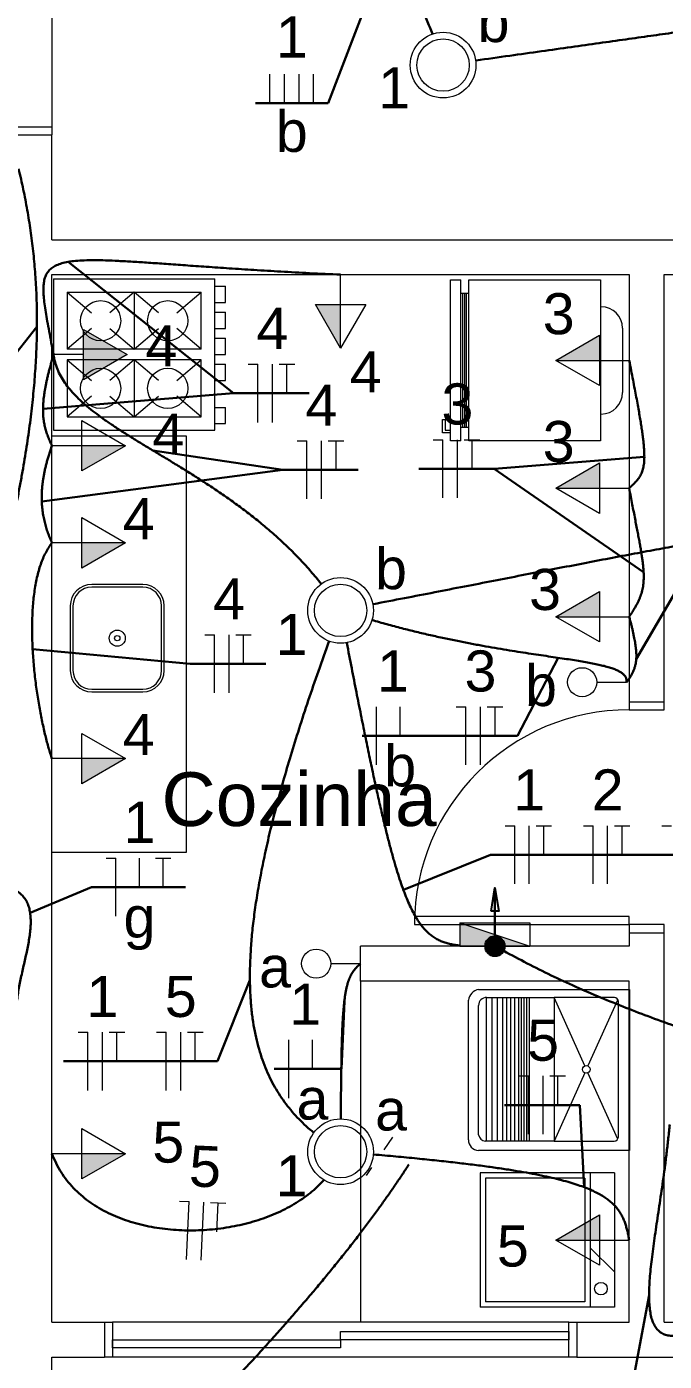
# Model space of a CAD drawing. Header units: inches. Extents: x 82 to 150, y -19 to 82.
# Drawn here: x 97.41 to 100.15, y 4.13 to 9.87 of the extents above; entities that cross this region are included whole.
import ezdxf
from ezdxf.enums import TextEntityAlignment as Align

# ---------------------------------------------------------------- set-up
doc = ezdxf.new("R2010")
doc.units = ezdxf.units.IN
doc.header["$MEASUREMENT"] = 0
doc.linetypes.add('HIDDEN', pattern=[0.375, 0.25, -0.125])
for name, color, linetype, lineweight in [('BASE', 7, 'Continuous', 5), ('EL-Condutos', 8, 'Continuous', 30), ('EL-Fios', 1, 'Continuous', 20), ('EL-Pontos', 5, 'Continuous', 20), ('EL-Textos fios', 7, 'Continuous', 30), ('EL-Textos pontos', 5, 'Continuous', 30), ('MOVEIS', 253, 'Continuous', 20), ('P-SIMBOL', 5, 'Continuous', 20), ('TEXTO', 7, 'Continuous', 20)]:
    doc.layers.add(name, color=color, linetype=linetype, lineweight=lineweight)
doc.styles.add('Arial', font='arial.ttf')
doc.dimstyles.get("Standard").update_dxf_attribs({"dimtxt": 0.18, "dimasz": 0.18, "dimexe": 0.18, "dimexo": 0.0625, "dimgap": 0.09, "dimtad": 0, "dimtih": 1, "dimtoh": 1, "dimdec": 4, "dimzin": 0, "dimdsep": 46, "dimtxsty": 'Standard', "dimcen": 0.09, "dimadec": 0, "dimazin": 0, "dimtfac": 1, "dimtdec": 4, "dimtofl": 0, "dimtmove": 0, "dimatfit": 3, "dimfxl": 0, "dimtolj": 1, "dimtzin": 0, "dimarcsym": 0})

msp = doc.modelspace()

# ---------------------------------------------------------------- hatches: boundary and pattern name
at = {"layer": 'P-SIMBOL', "linetype": 'Continuous'}
for points in [[(98.7625, 8.6742), (98.7625, 8.4867), (98.6542, 8.6742)], [(97.6572, 8.3507), (97.8447, 8.459), (97.6572, 8.5672)], [(99.8747, 8.434), (99.6872, 8.434), (99.8747, 8.5422)], [(97.6502, 8.0671), (97.8377, 8.0671), (97.6502, 7.9588)], [(99.8747, 7.885), (99.6872, 7.885), (99.8747, 7.9932)], [(97.6502, 7.6503), (97.8377, 7.6503), (97.6502, 7.5421)], [(99.8747, 7.3328), (99.6872, 7.3328), (99.8747, 7.441)], [(97.6502, 6.7235), (97.8377, 6.7235), (97.6502, 6.6153)], [(99.2752, 6.0176), (99.2752, 5.9177), (99.5762, 5.9177)], [(97.6502, 5.0264), (97.8377, 5.0264), (97.6502, 4.9182)], [(99.8747, 4.6552), (99.6872, 4.6552), (99.8747, 4.7635)]]:
    msp.add_hatch(color=256, dxfattribs=at).paths.add_polyline_path(points)

# ---------------------------------------------------------------- linework, layer by layer
at = {"layer": 'BASE'}
for p, q in [((97.5222, 10.3947), (97.5222, 9.4022)), ((97.3722, 9.4022), (97.5222, 9.4022)), ((97.5222, 8.9522), (97.5222, 9.4022)), ((97.5222, 8.9522), (100.2102, 8.9522)), ((97.5222, 8.8022), (100.0027, 8.8022)), ((97.5222, 4.3022), (97.5222, 8.8022)), ((100.0027, 8.8022), (100.0027, 6.9677)), ((100.1527, 8.8022), (100.2102, 8.8022)), ((100.1527, 6.9677), (100.1527, 8.8022)), ((100.0027, 6.9677), (100.1527, 6.9677)), ((100.0027, 5.9752), (100.0027, 5.9177)), ((100.0027, 5.9752), (100.1527, 5.9752)), ((100.1527, 4.3022), (100.1527, 5.9752)), ((100.0027, 5.9177), (98.8487, 5.9177)), ((98.8487, 5.7677), (98.8487, 5.9177)), ((100.0027, 5.7677), (98.8487, 5.7677)), ((98.8487, 5.7677), (98.8487, 4.3022)), ((100.0027, 4.3022), (100.0027, 5.7677)), ((97.5222, 4.3022), (97.7472, 4.3022)), ((97.7472, 4.3022), (97.7472, 4.1522)), ((99.7777, 4.3022), (100.0027, 4.3022)), ((99.7777, 4.3022), (99.7777, 4.1522)), ((100.1527, 4.3022), (100.5797, 4.3022)), ((97.5222, 3.4602), (97.5222, 4.1522)), ((97.5222, 4.1522), (97.7472, 4.1522)), ((99.7777, 4.1522), (100.5797, 4.1522))]:
    msp.add_line(p, q, dxfattribs=at)
at = {"layer": 'BASE', "linetype": 'Continuous'}
for p, q in [((99.7432, 4.3022), (97.7817, 4.3022)), ((99.7432, 4.1522), (97.7817, 4.1522))]:
    msp.add_line(p, q, dxfattribs=at)
for points in [[(97.3722, 9.4022), (97.3722, 9.4367), (97.5222, 9.4367), (97.5222, 9.4022)], [(100.0027, 6.9677), (100.0027, 6.9332), (100.1527, 6.9332), (100.1527, 6.9677)], [(100.1527, 5.9752), (100.1527, 6.0102), (100.0027, 6.0102), (100.0027, 5.9752)], [(97.7472, 4.3022), (97.7817, 4.3022), (97.7817, 4.1522), (97.7472, 4.1522)], [(99.7777, 4.1522), (99.7432, 4.1522), (99.7432, 4.3022), (99.7777, 4.3022)]]:
    msp.add_lwpolyline(points, dxfattribs=at)
for points in [[(100.0027, 6.0102), (100.0027, 6.0447), (99.0797, 6.0447), (99.0797, 6.0102), (100.0027, 6.0102), (100.0027, 6.0102)], [(99.7432, 4.2272), (98.7622, 4.2272), (98.7622, 4.2622), (99.7432, 4.2622), (99.7432, 4.2272), (99.7432, 4.2272)], [(98.7622, 4.1927), (97.7817, 4.1927), (97.7817, 4.2272), (98.7622, 4.2272), (98.7622, 4.1927), (98.7622, 4.1927)]]:
    msp.add_lwpolyline(points, close=True, dxfattribs=at)
msp.add_arc((100.0027, 6.0102), 0.923, 90, 180, dxfattribs=at)
at = {"layer": 'EL-Condutos'}
msp.add_line((99.4257, 5.9177), (99.4257, 6.1677), dxfattribs=at)
at = {"layer": 'EL-Condutos', "const_width": 0.0417}
msp.add_lwpolyline([(99.4465, 5.9177, 1), (99.4049, 5.9177, 1)], format="xyb", close=True, dxfattribs=at)
at = {"layer": 'EL-Condutos'}
msp.add_circle((99.4257, 5.9177), 0.0417, dxfattribs=at)
at = {"layer": 'EL-Condutos', "linetype": 'Continuous'}
for points in [[(99.157, 9.8359), (99.1453, 9.8658), (99.1335, 9.8947), (99.1214, 9.9228), (99.1091, 9.9499), (99.0966, 9.9762), (99.084, 10.0017), (99.0711, 10.0264), (99.058, 10.0505), (99.0446, 10.0738), (99.0311, 10.0965), (99.0173, 10.1186), (99.0034, 10.1401), (98.9892, 10.1612), (98.9748, 10.1817), (98.9601, 10.2018), (98.9452, 10.2215), (98.9301, 10.2409), (98.9148, 10.2599), (98.8992, 10.2787), (98.8834, 10.2972), (98.8673, 10.3155), (98.8511, 10.3337), (98.8345, 10.3518), (98.8177, 10.3697), (98.8007, 10.3877), (98.7834, 10.4056), (98.7659, 10.4236), (98.7481, 10.4417), (98.73, 10.4599), (98.7117, 10.4783)], [(99.3444, 9.7221), (99.4893, 9.7425), (99.6254, 9.7617), (99.7534, 9.7797), (99.874, 9.7966), (99.9876, 9.8126), (100.095, 9.8278), (100.1968, 9.8421), (100.2936, 9.8557), (100.386, 9.8687), (100.4746, 9.8812), (100.5602, 9.8932), (100.6432, 9.9049), (100.7243, 9.9163), (100.8043, 9.9276), (100.8835, 9.9387), (100.9628, 9.9499), (101.0427, 9.9611), (101.1239, 9.9725), (101.2069, 9.9842), (101.2924, 9.9963), (101.3811, 10.0087), (101.4735, 10.0217), (101.5703, 10.0354), (101.6721, 10.0497), (101.7795, 10.0648), (101.8931, 10.0808), (102.0136, 10.0977), (102.1416, 10.1158), (102.2778, 10.1349), (102.4227, 10.1553)], [(97.3789, 9.2565), (97.3893, 9.2122), (97.3989, 9.168), (97.4078, 9.1239), (97.4159, 9.0798), (97.4234, 9.0357), (97.4301, 8.9917), (97.4361, 8.9475), (97.4413, 8.9033), (97.4458, 8.8589), (97.4496, 8.8143), (97.4527, 8.7696), (97.455, 8.7246), (97.4566, 8.6793), (97.4575, 8.6338), (97.4576, 8.5878), (97.457, 8.5415), (97.4557, 8.4948), (97.4537, 8.4476), (97.4509, 8.3999), (97.4474, 8.3517), (97.4432, 8.303), (97.4382, 8.2536), (97.4325, 8.2036), (97.4261, 8.153), (97.4189, 8.1016), (97.411, 8.0495), (97.4024, 7.9966), (97.3931, 7.9429), (97.383, 7.8884), (97.3722, 7.833)], [(97.5292, 8.459), (97.5194, 8.511), (97.5102, 8.5586), (97.5021, 8.602), (97.4952, 8.6414), (97.4899, 8.677), (97.4865, 8.7088), (97.4853, 8.7371), (97.4866, 8.7621), (97.4907, 8.7839), (97.4979, 8.8027), (97.5086, 8.8186), (97.5229, 8.8318), (97.5413, 8.8425), (97.5639, 8.8509), (97.5912, 8.8571), (97.6235, 8.8612), (97.6609, 8.8636), (97.7039, 8.8642), (97.7528, 8.8633), (97.8078, 8.8611), (97.8692, 8.8578), (97.9374, 8.8534), (98.0127, 8.8482), (98.0953, 8.8423), (98.1855, 8.8359), (98.2838, 8.8291), (98.3903, 8.8222), (98.5054, 8.8153), (98.6293, 8.8086), (98.7625, 8.8022)], [(97.5222, 8.0671), (97.5173, 8.0776), (97.5126, 8.0881), (97.5083, 8.0984), (97.5044, 8.1086), (97.5008, 8.1187), (97.4975, 8.1289), (97.4945, 8.1391), (97.4919, 8.1493), (97.4897, 8.1596), (97.4878, 8.1701), (97.4862, 8.1807), (97.485, 8.1915), (97.4842, 8.2025), (97.4838, 8.2138), (97.4837, 8.2254), (97.484, 8.2373), (97.4846, 8.2496), (97.4857, 8.2623), (97.4871, 8.2754), (97.4889, 8.2891), (97.4912, 8.3032), (97.4938, 8.3179), (97.4968, 8.3331), (97.5002, 8.349), (97.504, 8.3655), (97.5082, 8.3827), (97.5128, 8.4006), (97.5179, 8.4192), (97.5233, 8.4387), (97.5292, 8.459)], [(98.6791, 7.4748), (98.6353, 7.5271), (98.5901, 7.5768), (98.5436, 7.624), (98.4961, 7.6688), (98.4476, 7.7114), (98.3985, 7.7519), (98.3489, 7.7905), (98.299, 7.8272), (98.249, 7.8623), (98.1992, 7.8959), (98.1496, 7.928), (98.1005, 7.9589), (98.0522, 7.9887), (98.0047, 8.0176), (97.9584, 8.0455), (97.9133, 8.0728), (97.8697, 8.0995), (97.8279, 8.1258), (97.7879, 8.1519), (97.75, 8.1777), (97.7144, 8.2036), (97.6812, 8.2296), (97.6508, 8.2559), (97.6232, 8.2825), (97.5987, 8.3098), (97.5775, 8.3377), (97.5597, 8.3664), (97.5456, 8.3961), (97.5354, 8.4269), (97.5292, 8.459)], [(100.0027, 7.885), (100.0109, 7.8925), (100.0186, 7.8998), (100.0257, 7.9069), (100.0323, 7.9139), (100.0383, 7.921), (100.0438, 7.9283), (100.0487, 7.9358), (100.0531, 7.9438), (100.0569, 7.9522), (100.0601, 7.9612), (100.0628, 7.9709), (100.0649, 7.9814), (100.0665, 7.9929), (100.0674, 8.0054), (100.0678, 8.019), (100.0676, 8.0339), (100.0669, 8.0501), (100.0655, 8.0678), (100.0636, 8.0871), (100.061, 8.108), (100.0579, 8.1308), (100.0542, 8.1554), (100.0499, 8.1821), (100.045, 8.2108), (100.0394, 8.2418), (100.0333, 8.2752), (100.0266, 8.3109), (100.0192, 8.3492), (100.0113, 8.3902), (100.0027, 8.434)], [(97.5222, 7.6503), (97.5175, 7.661), (97.513, 7.6717), (97.5086, 7.6826), (97.5046, 7.6936), (97.5007, 7.7048), (97.4971, 7.7161), (97.4938, 7.7276), (97.4908, 7.7393), (97.488, 7.7512), (97.4856, 7.7633), (97.4835, 7.7756), (97.4817, 7.7882), (97.4802, 7.801), (97.4792, 7.8141), (97.4785, 7.8274), (97.4782, 7.841), (97.4782, 7.8549), (97.4788, 7.8691), (97.4797, 7.8836), (97.4811, 7.8984), (97.4829, 7.9136), (97.4852, 7.9291), (97.488, 7.945), (97.4913, 7.9612), (97.4951, 7.9778), (97.4994, 7.9949), (97.5043, 8.0123), (97.5097, 8.0301), (97.5157, 8.0484), (97.5222, 8.0671)], [(100.0027, 7.3328), (100.012, 7.3467), (100.0205, 7.36), (100.0281, 7.3728), (100.035, 7.3852), (100.0411, 7.3974), (100.0465, 7.4093), (100.0512, 7.4212), (100.0552, 7.433), (100.0584, 7.4449), (100.061, 7.457), (100.063, 7.4694), (100.0643, 7.4822), (100.0651, 7.4954), (100.0652, 7.5092), (100.0648, 7.5237), (100.0638, 7.5389), (100.0623, 7.555), (100.0603, 7.572), (100.0577, 7.59), (100.0547, 7.6092), (100.0513, 7.6297), (100.0474, 7.6514), (100.0431, 7.6746), (100.0383, 7.6993), (100.0332, 7.7257), (100.0278, 7.7537), (100.022, 7.7836), (100.0159, 7.8153), (100.0094, 7.8491), (100.0027, 7.885)], [(98.9033, 7.3869), (99.0365, 7.4126), (99.167, 7.4379), (99.2946, 7.4627), (99.4194, 7.487), (99.5413, 7.5108), (99.6602, 7.5339), (99.7762, 7.5563), (99.8892, 7.578), (99.9991, 7.5989), (100.1059, 7.6189), (100.2096, 7.638), (100.3101, 7.6562), (100.4074, 7.6733), (100.5014, 7.6893), (100.5922, 7.7042), (100.6796, 7.7179), (100.7637, 7.7303), (100.8444, 7.7414), (100.9216, 7.7512), (100.9953, 7.7595), (101.0655, 7.7663), (101.1321, 7.7716), (101.1951, 7.7752), (101.2545, 7.7773), (101.3101, 7.7775), (101.3621, 7.7761), (101.4103, 7.7728), (101.4547, 7.7676), (101.4952, 7.7604), (101.5318, 7.7513)], [(97.5222, 6.7235), (97.5151, 6.7452), (97.5079, 6.7689), (97.5008, 6.7944), (97.4938, 6.8217), (97.487, 6.8505), (97.4804, 6.8808), (97.4741, 6.9123), (97.468, 6.945), (97.4624, 6.9786), (97.4572, 7.0131), (97.4524, 7.0483), (97.4482, 7.084), (97.4445, 7.1201), (97.4415, 7.1565), (97.4392, 7.1929), (97.4376, 7.2293), (97.4368, 7.2655), (97.4368, 7.3013), (97.4378, 7.3366), (97.4397, 7.3713), (97.4426, 7.4052), (97.4465, 7.4382), (97.4516, 7.4701), (97.4578, 7.5007), (97.4652, 7.53), (97.4738, 7.5577), (97.4838, 7.5837), (97.4952, 7.608), (97.508, 7.6302), (97.5222, 7.6503)], [(98.8965, 7.3188), (98.9617, 7.3004), (99.0255, 7.2835), (99.0877, 7.268), (99.1484, 7.2537), (99.2074, 7.2407), (99.2647, 7.2287), (99.3202, 7.2178), (99.374, 7.2078), (99.4259, 7.1986), (99.4759, 7.1903), (99.5239, 7.1825), (99.5699, 7.1754), (99.6139, 7.1688), (99.6557, 7.1627), (99.6953, 7.1568), (99.7327, 7.1512), (99.7679, 7.1458), (99.8006, 7.1404), (99.831, 7.1351), (99.859, 7.1297), (99.8844, 7.124), (99.9073, 7.1182), (99.9275, 7.1119), (99.9451, 7.1053), (99.96, 7.0981), (99.9721, 7.0903), (99.9814, 7.0819), (99.9878, 7.0726), (99.9913, 7.0625), (99.9918, 7.0515)], [(99.9918, 7.0515), (99.9964, 7.058), (100.0007, 7.0644), (100.0048, 7.0706), (100.0087, 7.0768), (100.0123, 7.0829), (100.0156, 7.0891), (100.0187, 7.0952), (100.0215, 7.1014), (100.024, 7.1078), (100.0262, 7.1142), (100.0282, 7.1209), (100.0298, 7.1278), (100.0312, 7.1349), (100.0322, 7.1423), (100.033, 7.1501), (100.0334, 7.1582), (100.0335, 7.1668), (100.0333, 7.1758), (100.0327, 7.1853), (100.0318, 7.1953), (100.0305, 7.2059), (100.0289, 7.217), (100.027, 7.2289), (100.0246, 7.2414), (100.0219, 7.2546), (100.0189, 7.2686), (100.0154, 7.2833), (100.0116, 7.2989), (100.0073, 7.3154), (100.0027, 7.3328)], [(98.7141, 7.2299), (98.667, 7.0985), (98.6238, 6.9726), (98.5842, 6.8521), (98.5484, 6.7368), (98.5161, 6.6265), (98.4873, 6.5212), (98.4619, 6.4207), (98.4398, 6.3248), (98.4211, 6.2335), (98.4055, 6.1466), (98.393, 6.0639), (98.3836, 5.9853), (98.3772, 5.9107), (98.3736, 5.8399), (98.3728, 5.7728), (98.3748, 5.7093), (98.3794, 5.6492), (98.3866, 5.5924), (98.3963, 5.5387), (98.4085, 5.4881), (98.423, 5.4403), (98.4397, 5.3953), (98.4587, 5.3529), (98.4798, 5.3129), (98.5029, 5.2752), (98.528, 5.2398), (98.555, 5.2064), (98.5838, 5.1749), (98.6143, 5.1451), (98.6465, 5.1171)], [(98.7892, 7.2207), (98.8104, 7.1116), (98.8305, 7.0087), (98.8498, 6.912), (98.8681, 6.8211), (98.8857, 6.7359), (98.9025, 6.6562), (98.9187, 6.5819), (98.9343, 6.5128), (98.9494, 6.4486), (98.964, 6.3891), (98.9783, 6.3343), (98.9923, 6.2839), (99.0061, 6.2378), (99.0197, 6.1956), (99.0333, 6.1573), (99.0468, 6.1228), (99.0604, 6.0916), (99.0742, 6.0638), (99.0881, 6.0392), (99.1023, 6.0174), (99.1169, 5.9984), (99.1319, 5.982), (99.1474, 5.9679), (99.1634, 5.9561), (99.1801, 5.9462), (99.1975, 5.9382), (99.2157, 5.9318), (99.2347, 5.9269), (99.2546, 5.9232), (99.2756, 5.9206)], [(96.9258, 6.1137), (96.9971, 6.1351), (97.0618, 6.152), (97.12, 6.1648), (97.1721, 6.1735), (97.2184, 6.1784), (97.2592, 6.1797), (97.2948, 6.1776), (97.3255, 6.1723), (97.3515, 6.1639), (97.3733, 6.1527), (97.3911, 6.1389), (97.4052, 6.1227), (97.4159, 6.1043), (97.4235, 6.0838), (97.4283, 6.0615), (97.4306, 6.0376), (97.4307, 6.0122), (97.4289, 5.9856), (97.4255, 5.958), (97.4208, 5.9296), (97.4152, 5.9005), (97.4089, 5.871), (97.4021, 5.8413), (97.3953, 5.8115), (97.3888, 5.7819), (97.3827, 5.7526), (97.3775, 5.7239), (97.3734, 5.696), (97.3707, 5.669), (97.3697, 5.6432)], [(104.5717, 4.7505), (104.5754, 4.7921), (104.557, 4.8287), (104.5177, 4.8608), (104.4586, 4.889), (104.3806, 4.9136), (104.2849, 4.9353), (104.1725, 4.9546), (104.0445, 4.972), (103.9019, 4.988), (103.7458, 5.0031), (103.5773, 5.0178), (103.3974, 5.0327), (103.2072, 5.0483), (103.0077, 5.0651), (102.8001, 5.0836), (102.5853, 5.1043), (102.3645, 5.1277), (102.1387, 5.1544), (101.9089, 5.1849), (101.6763, 5.2197), (101.4419, 5.2593), (101.2067, 5.3042), (100.9718, 5.355), (100.7383, 5.4122), (100.5073, 5.4762), (100.2797, 5.5476), (100.0567, 5.627), (99.8393, 5.7148), (99.6286, 5.8115), (99.4257, 5.9177)], [(98.7634, 5.1761), (98.7637, 5.2274), (98.7641, 5.2758), (98.7646, 5.3214), (98.7651, 5.3643), (98.7657, 5.4046), (98.7663, 5.4424), (98.7671, 5.4777), (98.768, 5.5107), (98.7691, 5.5414), (98.7702, 5.5701), (98.7716, 5.5966), (98.7731, 5.6213), (98.7748, 5.6441), (98.7768, 5.6651), (98.7789, 5.6845), (98.7813, 5.7024), (98.784, 5.7187), (98.7869, 5.7338), (98.7901, 5.7475), (98.7937, 5.7601), (98.7975, 5.7716), (98.8017, 5.7821), (98.8062, 5.7918), (98.811, 5.8006), (98.8163, 5.8088), (98.8219, 5.8164), (98.828, 5.8235), (98.8344, 5.8301), (98.8413, 5.8365), (98.8487, 5.8427)], [(100.3662, 4.3022), (100.3248, 4.2814), (100.2874, 4.2653), (100.2539, 4.2538), (100.224, 4.2466), (100.1976, 4.2437), (100.1745, 4.2449), (100.1545, 4.25), (100.1376, 4.2591), (100.1234, 4.2718), (100.112, 4.2881), (100.1029, 4.3078), (100.0962, 4.3308), (100.0917, 4.357), (100.089, 4.3862), (100.0882, 4.4183), (100.0891, 4.4531), (100.0913, 4.4906), (100.0949, 4.5305), (100.0996, 4.5727), (100.1052, 4.6172), (100.1117, 4.6637), (100.1187, 4.7121), (100.1262, 4.7624), (100.1339, 4.8142), (100.1418, 4.8676), (100.1496, 4.9224), (100.1571, 4.9784), (100.1643, 5.0355), (100.1709, 5.0936), (100.1767, 5.1525)], [(97.5222, 5.0264), (97.5401, 4.9853), (97.5616, 4.947), (97.5866, 4.9116), (97.6148, 4.8791), (97.6459, 4.8493), (97.6798, 4.8223), (97.7162, 4.7981), (97.7548, 4.7765), (97.7954, 4.7576), (97.8377, 4.7413), (97.8816, 4.7277), (97.9268, 4.7165), (97.9731, 4.7079), (98.0202, 4.7018), (98.0678, 4.6981), (98.1158, 4.6968), (98.1639, 4.698), (98.2118, 4.7014), (98.2594, 4.7072), (98.3064, 4.7153), (98.3525, 4.7255), (98.3976, 4.738), (98.4413, 4.7527), (98.4834, 4.7695), (98.5238, 4.7884), (98.5621, 4.8094), (98.5981, 4.8324), (98.6316, 4.8574), (98.6624, 4.8843), (98.6901, 4.9132)], [(98.9038, 5.0231), (99.0004, 5.0145), (99.0911, 5.0058), (99.176, 4.9971), (99.2552, 4.9883), (99.3291, 4.9795), (99.3977, 4.9705), (99.4613, 4.9614), (99.5202, 4.9521), (99.5744, 4.9427), (99.6242, 4.933), (99.6698, 4.9231), (99.7114, 4.913), (99.7492, 4.9025), (99.7834, 4.8917), (99.8142, 4.8806), (99.8418, 4.8691), (99.8664, 4.8573), (99.8881, 4.845), (99.9073, 4.8322), (99.924, 4.819), (99.9385, 4.8053), (99.951, 4.7911), (99.9617, 4.7763), (99.9708, 4.7609), (99.9785, 4.745), (99.985, 4.7284), (99.9904, 4.7111), (99.9951, 4.6932), (99.9991, 4.6746), (100.0027, 4.6552)]]:
    msp.add_spline(points, degree=3, dxfattribs=at)
at = {"layer": 'EL-Condutos', "linetype": 'HIDDEN', "ltscale": 10}
msp.add_spline([(97.3695, 3.143), (97.5266, 3.2875), (97.6756, 3.4271), (97.8168, 3.5619), (97.9504, 3.6922), (98.0766, 3.8181), (98.1955, 3.9396), (98.3075, 4.0569), (98.4127, 4.1702), (98.5113, 4.2796), (98.6035, 4.3852), (98.6896, 4.4872), (98.7696, 4.5857), (98.844, 4.6808), (98.9127, 4.7727), (98.9761, 4.8615), (99.0344, 4.9474), (99.0877, 5.0305), (99.1364, 5.1109), (99.1804, 5.1888), (99.2202, 5.2643), (99.2559, 5.3375), (99.2876, 5.4086), (99.3156, 5.4778), (99.3402, 5.5451), (99.3615, 5.6106), (99.3797, 5.6746), (99.395, 5.7372), (99.4076, 5.7985), (99.4178, 5.8586), (99.4257, 5.9177)], degree=3, dxfattribs=at)
at = {"layer": 'EL-Fios', "color": 5}
for p, q in [((98.459, 9.5388), (98.459, 9.6638)), ((98.5215, 9.5388), (98.5215, 9.6638)), ((98.584, 9.5388), (98.584, 9.6638)), ((98.6465, 9.5388), (98.6465, 9.6638)), ((98.3654, 8.4178), (98.4071, 8.4178)), ((98.3654, 8.4178), (98.4071, 8.4178)), ((98.4071, 8.1678), (98.4071, 8.4178)), ((98.4071, 8.1678), (98.4071, 8.4178)), ((98.4696, 8.1678), (98.4696, 8.4178)), ((98.4696, 8.1678), (98.4696, 8.4178)), ((98.4987, 8.4178), (98.5654, 8.4178)), ((98.4987, 8.4178), (98.5654, 8.4178)), ((98.5321, 8.2928), (98.5321, 8.4178)), ((98.5321, 8.2928), (98.5321, 8.4178)), ((98.5762, 8.0886), (98.6179, 8.0886)), ((98.5762, 8.0886), (98.6179, 8.0886)), ((98.6179, 7.8386), (98.6179, 8.0886)), ((98.6179, 7.8386), (98.6179, 8.0886)), ((98.6804, 7.8386), (98.6804, 8.0886)), ((98.6804, 7.8386), (98.6804, 8.0886)), ((98.7095, 8.0886), (98.7762, 8.0886)), ((98.7095, 8.0886), (98.7762, 8.0886)), ((98.7429, 7.9636), (98.7429, 8.0886)), ((98.7429, 7.9636), (98.7429, 8.0886)), ((99.1606, 8.0932), (99.2022, 8.0932)), ((99.1606, 8.0932), (99.2022, 8.0932)), ((99.2022, 7.8432), (99.2022, 8.0932)), ((99.2022, 7.8432), (99.2022, 8.0932)), ((99.2647, 7.8432), (99.2647, 8.0932)), ((99.2647, 7.8432), (99.2647, 8.0932)), ((99.2939, 8.0932), (99.3606, 8.0932)), ((99.2939, 8.0932), (99.3606, 8.0932)), ((99.3272, 7.9682), (99.3272, 8.0932)), ((99.3272, 7.9682), (99.3272, 8.0932)), ((98.1789, 7.2556), (98.2206, 7.2556)), ((98.2206, 7.0056), (98.2206, 7.2556)), ((98.2831, 7.0056), (98.2831, 7.2556)), ((98.3123, 7.2556), (98.3789, 7.2556)), ((98.3456, 7.1306), (98.3456, 7.2556)), ((98.9171, 6.6964), (98.9171, 6.9464)), ((99.0189, 6.8214), (99.0189, 6.9464)), ((99.2597, 6.9464), (99.3013, 6.9464)), ((99.3013, 6.6964), (99.3013, 6.9464)), ((99.3638, 6.6964), (99.3638, 6.9464)), ((99.393, 6.9464), (99.4597, 6.9464)), ((99.4263, 6.8214), (99.4263, 6.9464)), ((99.4692, 6.4354), (99.5108, 6.4354)), ((99.5108, 6.1854), (99.5108, 6.4354)), ((99.5733, 6.1854), (99.5733, 6.4354)), ((99.6025, 6.4354), (99.6692, 6.4354)), ((99.6358, 6.3104), (99.6358, 6.4354)), ((99.806, 6.4354), (99.8476, 6.4354)), ((99.8476, 6.1854), (99.8476, 6.4354)), ((99.9101, 6.1854), (99.9101, 6.4354)), ((99.9393, 6.4354), (100.006, 6.4354)), ((99.9726, 6.3104), (99.9726, 6.4354)), ((100.1428, 6.4354), (100.1844, 6.4354)), ((97.7549, 6.2965), (97.7966, 6.2965)), ((97.7966, 6.0465), (97.7966, 6.2965)), ((97.8985, 6.1715), (97.8985, 6.2965)), ((97.967, 6.2965), (98.0336, 6.2965)), ((98.0003, 6.1715), (98.0003, 6.2965)), ((97.6346, 5.5485), (97.6762, 5.5485)), ((97.6762, 5.2985), (97.6762, 5.5485)), ((97.7387, 5.2985), (97.7387, 5.5485)), ((97.7679, 5.5485), (97.8346, 5.5485)), ((97.8012, 5.4235), (97.8012, 5.5485)), ((97.9714, 5.5485), (98.013, 5.5485)), ((98.013, 5.2985), (98.013, 5.5485)), ((98.0755, 5.2985), (98.0755, 5.5485)), ((98.1047, 5.5485), (98.1714, 5.5485)), ((98.138, 5.4235), (98.138, 5.5485)), ((98.5401, 5.2654), (98.5401, 5.5154)), ((98.6419, 5.3904), (98.6419, 5.5154)), ((99.5287, 5.3606), (99.5704, 5.3606)), ((99.5704, 5.1106), (99.5704, 5.3606)), ((99.6329, 5.1106), (99.6329, 5.3606)), ((99.6621, 5.3606), (99.7287, 5.3606)), ((99.6954, 5.2356), (99.6954, 5.3606)), ((98.9496, 5.0427), (98.9876, 5.0975)), ((98.8737, 4.9332), (98.8974, 4.9674)), ((98.0701, 4.8231), (98.1117, 4.8213)), ((98.1007, 4.5715), (98.1117, 4.8213)), ((98.1631, 4.5687), (98.1742, 4.8185)), ((98.2033, 4.8172), (98.2699, 4.8143)), ((98.2311, 4.6909), (98.2366, 4.8157))]:
    msp.add_line(p, q, dxfattribs=at)
at = {"layer": 'EL-Pontos', "linetype": 'Continuous'}
msp.add_circle((99.4257, 5.9177), 0.025, dxfattribs=at)
at = {"layer": 'EL-Textos fios'}
for p, q in [((98.9624, 10.1987), (98.709, 9.5388)), ((98.709, 9.5388), (98.3965, 9.5388)), ((97.5912, 8.8571), (98.3029, 8.2928)), ((97.4576, 8.5784), (97.3356, 8.424)), ((97.4837, 8.2254), (98.3029, 8.2928)), ((98.3029, 8.2928), (98.6279, 8.2928)), ((98.3029, 8.2928), (98.6279, 8.2928)), ((97.9559, 8.047), (98.5137, 7.9636)), ((99.4231, 7.9682), (99.0981, 7.9682)), ((99.4231, 7.9682), (99.0981, 7.9682)), ((100.0678, 8.019), (99.4231, 7.9682)), ((100.0648, 7.5237), (99.4231, 7.9682)), ((97.4785, 7.8274), (98.5137, 7.9636)), ((98.5137, 7.9636), (98.8387, 7.9636)), ((98.5137, 7.9636), (98.8387, 7.9636)), ((100.033, 7.1501), (100.2105, 7.4547)), ((97.4392, 7.1929), (98.1164, 7.1306)), ((98.1164, 7.1306), (98.4414, 7.1306)), ((99.6981, 7.1564), (99.5222, 6.8214)), ((99.5222, 6.8214), (98.8546, 6.8214)), ((99.0322, 6.1604), (99.4067, 6.3104)), ((99.4067, 6.3104), (101.0789, 6.3104)), ((97.4283, 6.0615), (97.6924, 6.1715)), ((97.6924, 6.1715), (98.0961, 6.1715)), ((98.3728, 5.7716), (98.2339, 5.4235)), ((98.7786, 5.6815), (98.7662, 5.3904)), ((98.2339, 5.4235), (97.5721, 5.4235)), ((98.7662, 5.3904), (98.4776, 5.3904)), ((99.7912, 5.2356), (99.4662, 5.2356)), ((99.8096, 4.8824), (99.7912, 5.2356)), ((100.0882, 4.4183), (99.9615, 3.7476))]:
    msp.add_line(p, q, dxfattribs=at)
at = {"layer": 'MOVEIS'}
for p, q in [((97.5292, 8.7842), (97.5292, 8.1337)), ((97.5292, 8.7842), (98.2217, 8.7842)), ((98.2217, 8.1337), (98.2217, 8.7842)), ((99.2347, 8.7802), (99.2787, 8.7802)), ((99.2347, 8.0877), (99.2347, 8.7802)), ((99.2787, 8.0877), (99.2787, 8.7802)), ((99.3132, 8.7802), (99.8787, 8.7802)), ((99.3132, 8.0877), (99.3132, 8.7802)), ((99.8787, 8.7802), (99.8787, 8.0877)), ((97.5872, 8.7262), (98.1637, 8.7262)), ((97.5872, 8.7262), (97.5872, 8.4817)), ((97.5872, 8.7262), (97.6917, 8.6377)), ((97.8757, 8.7262), (97.7707, 8.6377)), ((97.8757, 8.7262), (97.8757, 8.4817)), ((97.9802, 8.6377), (97.8757, 8.7262)), ((98.0592, 8.6377), (98.1637, 8.7262)), ((98.1637, 8.4817), (98.1637, 8.7262)), ((98.2217, 8.7522), (98.2677, 8.7522)), ((98.2677, 8.6827), (98.2677, 8.7522)), ((99.2787, 8.7222), (99.3132, 8.7222)), ((99.2877, 8.1457), (99.2877, 8.7222)), ((99.2957, 8.1457), (99.2957, 8.7222)), ((99.3037, 8.1457), (99.3037, 8.7222)), ((98.2217, 8.6827), (98.2677, 8.6827)), ((99.8787, 8.6647), (99.8817, 8.6647)), ((98.2217, 8.6407), (98.2677, 8.6407)), ((98.2677, 8.5712), (98.2677, 8.6407)), ((97.6917, 8.5707), (97.5872, 8.4817)), ((97.7707, 8.5707), (97.8757, 8.4817)), ((97.8757, 8.4817), (97.9802, 8.5707)), ((98.1637, 8.4817), (98.0592, 8.5707)), ((98.2217, 8.5712), (98.2677, 8.5712)), ((99.9742, 8.5722), (99.9742, 8.2957)), ((98.2217, 8.5292), (98.2677, 8.5292)), ((98.2677, 8.4597), (98.2677, 8.5292)), ((98.1637, 8.4817), (97.5872, 8.4817)), ((98.1637, 8.4357), (97.5872, 8.4357)), ((97.5872, 8.4357), (97.5872, 8.1912)), ((97.5872, 8.4357), (97.6917, 8.3472)), ((97.8757, 8.4357), (97.7707, 8.3472)), ((97.8757, 8.4357), (97.8757, 8.1912)), ((97.9802, 8.3472), (97.8757, 8.4357)), ((98.0592, 8.3472), (98.1637, 8.4357)), ((98.1637, 8.1912), (98.1637, 8.4357)), ((98.2217, 8.4597), (98.2677, 8.4597)), ((98.2217, 8.4172), (98.2677, 8.4172)), ((98.2677, 8.3482), (98.2677, 8.4172)), ((98.2217, 8.3482), (98.2677, 8.3482)), ((97.6917, 8.2797), (97.5872, 8.1912)), ((97.7707, 8.2797), (97.8757, 8.1912)), ((97.8757, 8.1912), (97.9802, 8.2797)), ((98.1637, 8.1912), (98.0592, 8.2797)), ((98.2217, 8.2317), (98.2677, 8.2317)), ((98.2677, 8.1622), (98.2677, 8.2317)), ((99.8817, 8.2032), (99.8787, 8.2032)), ((97.5872, 8.1912), (98.1637, 8.1912)), ((98.2217, 8.1622), (98.2677, 8.1622)), ((99.2002, 8.1222), (99.2002, 8.1802)), ((99.2002, 8.1802), (99.2117, 8.1802)), ((99.2117, 8.1802), (99.2117, 8.1342)), ((99.3132, 8.1457), (99.2787, 8.1457)), ((97.5222, 8.1097), (98.0987, 8.1097)), ((97.5292, 8.1337), (98.2217, 8.1337)), ((98.0987, 8.1097), (98.0987, 6.3207)), ((99.2347, 8.1222), (99.2002, 8.1222)), ((99.2117, 8.1342), (99.2347, 8.1342)), ((99.2787, 8.0877), (99.2347, 8.0877)), ((99.8787, 8.0877), (99.3132, 8.0877)), ((97.9122, 7.4717), (97.6932, 7.4717)), ((97.9122, 7.4602), (97.6932, 7.4602)), ((97.6007, 7.3792), (97.6007, 7.1022)), ((97.6122, 7.3792), (97.6122, 7.1022)), ((97.9932, 7.1022), (97.9932, 7.3792)), ((98.0047, 7.1022), (98.0047, 7.3792)), ((97.6932, 7.0217), (97.9122, 7.0217)), ((97.6932, 7.0102), (97.9122, 7.0102)), ((98.0987, 6.3207), (97.5222, 6.3207)), ((99.3122, 5.0857), (99.3122, 5.6852)), ((99.3557, 5.7322), (100.0042, 5.7322)), ((99.3902, 5.0802), (99.3902, 5.6972)), ((99.4132, 5.0802), (99.4132, 5.6972)), ((99.4362, 5.0802), (99.4362, 5.6972)), ((99.4592, 5.0802), (99.4592, 5.6972)), ((99.4767, 5.0802), (99.4767, 5.6972)), ((99.4937, 5.0802), (99.4937, 5.6972)), ((99.5112, 5.0802), (99.5112, 5.6972)), ((99.5282, 5.0802), (99.5282, 5.6972)), ((99.5402, 5.0802), (99.5402, 5.6972)), ((99.5517, 5.0802), (99.5517, 5.6972)), ((99.5632, 5.0802), (99.5632, 5.6972)), ((99.5747, 5.0802), (99.5747, 5.6972)), ((99.8117, 5.4037), (99.6797, 5.6972)), ((99.9532, 5.6892), (99.8247, 5.4032)), ((100.0042, 5.7322), (100.0042, 5.0397)), ((99.8117, 5.3742), (99.6797, 5.0802)), ((99.9532, 5.0887), (99.8247, 5.3742)), ((100.0042, 5.0397), (99.3547, 5.0397)), ((99.9397, 4.9437), (99.3627, 4.9437)), ((99.3627, 4.9437), (99.3627, 4.3667)), ((99.9397, 4.9437), (99.9397, 4.3667)), ((99.8127, 4.9207), (99.3857, 4.9207)), ((99.3857, 4.9207), (99.3857, 4.3897)), ((99.9397, 4.5192), (99.8357, 4.6227)), ((99.9397, 4.3667), (99.3627, 4.3667)), ((99.8127, 4.3897), (99.3857, 4.3897))]:
    msp.add_line(p, q, dxfattribs=at)
for points in [[(99.6797, 5.6972), (99.6797, 5.0802), (99.3832, 5.0802)], [(99.3887, 5.6972), (99.6797, 5.6972)], [(99.6797, 5.6972), (99.6797, 5.0802), (99.9387, 5.0802)], [(99.9392, 5.6972), (99.6797, 5.6972)], [(99.9567, 5.0977), (99.9567, 5.6812)], [(99.3552, 5.1072), (99.3552, 5.6637)], [(99.8357, 4.9437), (99.8357, 4.3667)], [(99.8127, 4.9207), (99.8127, 4.3897)]]:
    msp.add_lwpolyline(points, dxfattribs=at)
for centre, radius in [((97.7312, 8.6042), 0.0865), ((98.0197, 8.6042), 0.0865), ((97.7312, 8.3137), 0.0865), ((98.0197, 8.3137), 0.0865), ((97.8027, 7.2407), 0.0346), ((97.8027, 7.2407), 0.0115), ((99.8182, 5.3887), 0.0162), ((99.8812, 4.4467), 0.0271)]:
    msp.add_circle(centre, radius, dxfattribs=at)
for centre, radius, start, end in [((99.8817, 8.5722), 0.0923, 0, 90), ((99.8817, 8.2957), 0.0923, 270, 0), ((97.6932, 7.3792), 0.0923, 90, 180), ((97.6932, 7.3792), 0.0808, 90, 180), ((97.9122, 7.3792), 0.0923, 0, 90), ((97.9122, 7.3792), 0.0808, 0, 90), ((97.6932, 7.1022), 0.0923, 180, 270), ((97.6932, 7.1022), 0.0808, 180, 270), ((97.9122, 7.1022), 0.0923, 270, 0), ((97.9122, 7.1022), 0.0808, 270, 0), ((99.3677, 5.6772), 0.0562, 102.429, 171.603), ((99.3882, 5.6642), 0.0329, 87.0729, 181.067), ((99.9367, 5.6767), 0.0205, 12.1026, 83.8845), ((99.3867, 5.1117), 0.0315, 188.11, 264.315), ((99.3582, 5.0857), 0.0462, 180.092, 265.528), ((99.9357, 5.1012), 0.0212, 277.018, 350.505)]:
    msp.add_arc(centre, radius, start, end, dxfattribs=at)
at = {"layer": 'P-SIMBOL'}
for p, q in [((98.7625, 8.6742), (98.7625, 8.8022)), ((98.7625, 8.4867), (98.6542, 8.6742)), ((98.6542, 8.6742), (98.8707, 8.6742)), ((98.7625, 8.4867), (98.7625, 8.6742)), ((98.8707, 8.6742), (98.7625, 8.4867)), ((97.6572, 8.3507), (97.6572, 8.5672)), ((97.6572, 8.5672), (97.8447, 8.459)), ((99.6872, 8.434), (99.8747, 8.5422)), ((99.8747, 8.5422), (99.8747, 8.3257)), ((97.6572, 8.459), (97.5292, 8.459)), ((97.8447, 8.459), (97.6572, 8.3507)), ((99.6872, 8.434), (99.8747, 8.434)), ((99.8747, 8.3257), (99.6872, 8.434)), ((99.8747, 8.434), (100.0027, 8.434)), ((97.6502, 8.1753), (97.8377, 8.0671)), ((97.6502, 7.9588), (97.6502, 8.1753)), ((97.6502, 8.0671), (97.5222, 8.0671)), ((97.8377, 8.0671), (97.6502, 8.0671)), ((97.8377, 8.0671), (97.6502, 7.9588)), ((99.6872, 7.885), (99.8747, 7.9932)), ((99.8747, 7.9932), (99.8747, 7.7767)), ((99.6872, 7.885), (99.8747, 7.885)), ((99.8747, 7.7767), (99.6872, 7.885)), ((99.8747, 7.885), (100.0027, 7.885)), ((97.6502, 7.7586), (97.8377, 7.6503)), ((97.6502, 7.5421), (97.6502, 7.7586)), ((97.6502, 7.6503), (97.5222, 7.6503)), ((97.8377, 7.6503), (97.6502, 7.6503)), ((97.8377, 7.6503), (97.6502, 7.5421)), ((99.6872, 7.3328), (99.8747, 7.441)), ((99.8747, 7.441), (99.8747, 7.2245)), ((99.6872, 7.3328), (99.8747, 7.3328)), ((99.8747, 7.2245), (99.6872, 7.3328)), ((99.8747, 7.3328), (100.0027, 7.3328)), ((99.8633, 7.0515), (99.9918, 7.0515)), ((97.6502, 6.8318), (97.8377, 6.7235)), ((97.6502, 6.6153), (97.6502, 6.8318)), ((97.6502, 6.7235), (97.5222, 6.7235)), ((97.8377, 6.7235), (97.6502, 6.7235)), ((97.8377, 6.7235), (97.6502, 6.6153)), ((99.2752, 6.0176), (99.5762, 6.0176)), ((99.2752, 6.0176), (99.2752, 5.9177)), ((99.2752, 6.0176), (99.5762, 5.9177)), ((99.5762, 6.0176), (99.5762, 5.9177)), ((99.2752, 5.9177), (99.5762, 5.9177)), ((98.7202, 5.8427), (98.8487, 5.8427)), ((97.6502, 5.1347), (97.8377, 5.0264)), ((97.6502, 4.9182), (97.6502, 5.1347)), ((97.6502, 5.0264), (97.5222, 5.0264)), ((97.8377, 5.0264), (97.6502, 5.0264)), ((97.8377, 5.0264), (97.6502, 4.9182)), ((99.6872, 4.6552), (99.8747, 4.7635)), ((99.8747, 4.7635), (99.8747, 4.547)), ((99.6872, 4.6552), (99.8747, 4.6552)), ((99.8747, 4.547), (99.6872, 4.6552)), ((99.8747, 4.6552), (100.0027, 4.6552))]:
    msp.add_line(p, q, dxfattribs=at)
for centre, radius in [((99.2029, 9.7022), 0.1412), ((99.2029, 9.7022), 0.1125), ((98.7625, 7.36), 0.1412), ((98.7625, 7.36), 0.1125), ((99.8008, 7.0515), 0.0625), ((98.6577, 5.8427), 0.0625), ((98.7625, 5.035), 0.1412), ((98.7625, 5.035), 0.1125)]:
    msp.add_circle(centre, radius, dxfattribs=at)

# ---------------------------------------------------------------- texts
at = {"layer": 'EL-Textos pontos', "char_height": 0.1765, "width": 0.279631, "attachment_point": 8, "line_spacing_factor": 0.798, "style": 'Arial'}
for s, insert in [('b', (99.4197, 9.7985)), ('1', (98.9927, 9.5165))]:
    msp.add_mtext(s, dxfattribs=dict(at, insert=insert))
at = {"layer": 'TEXTO', "style": 'Arial'}
for s, height, p in [('3', 0.1765, (99.6997, 8.4932)), ('4', 0.1765, (98.4697, 8.4302)), ('4', 0.1765, (98.4697, 8.4302)), ('4', 0.1765, (97.9927, 8.3557)), ('4', 0.1765, (98.8707, 8.2437)), ('4', 0.1765, (98.6802, 8.1007)), ('4', 0.1765, (98.6802, 8.1007)), ('3', 0.1765, (99.2647, 8.1057)), ('3', 0.1765, (99.2647, 8.1057)), ('4', 0.1765, (98.0222, 7.9757)), ('3', 0.1765, (99.6997, 7.9442)), ('4', 0.1765, (97.8952, 7.6127)), ('b', 0.1765, (98.9792, 7.3982)), ('3', 0.1765, (99.6412, 7.3087)), ('4', 0.1765, (98.2832, 7.2682)), ('1', 0.1765, (98.5522, 7.1157)), ('1', 0.1765, (98.9877, 6.9587)), ('3', 0.1765, (99.3637, 6.9587)), ('4', 0.1765, (97.8952, 6.6857)), ('b', 0.1765, (99.0187, 6.5512)), ('Cozinha', 0.23076, (98.5842, 6.3647)), ('1', 0.1765, (99.5732, 6.4477)), ('2', 0.1765, (99.9102, 6.4477)), ('1', 0.1765, (97.8982, 6.3087)), ('g', 0.1765, (97.8982, 5.9012)), ('1', 0.1765, (97.7387, 5.5607)), ('5', 0.1765, (98.0757, 5.5607)), ('1', 0.1765, (98.6107, 5.5277)), ('5', 0.1765, (99.6327, 5.3727)), ('a', 0.1765, (98.6417, 5.1202)), ('a', 0.1765, (98.9792, 5.0732)), ('5', 0.1765, (98.0222, 4.9352)), ('1', 0.1765, (98.5522, 4.7907)), ('5', 0.1765, (99.5027, 4.4887))]:
    msp.add_text(s, height=height, dxfattribs=at).set_placement(p, align=Align.BOTTOM_CENTER)
for s, p in [('b', (99.6922, 6.8962)), ('a', (98.5492, 5.6877))]:
    msp.add_text(s, height=0.1765, dxfattribs=at).set_placement(p, align=Align.BOTTOM_RIGHT)
msp.add_text('5', height=0.1765, rotation=357.462, dxfattribs=at).set_placement((98.1747, 4.8307), align=Align.BOTTOM_CENTER)
at = {"layer": 'TEXTO', "char_height": 0.1765, "width": 0.279631, "attachment_point": 8, "line_spacing_factor": 0.798, "style": 'Arial'}
for s, insert in [('1', (98.5527, 9.7345)), ('b', (98.5527, 9.327))]:
    msp.add_mtext(s, dxfattribs=dict(at, insert=insert))

# ---------------------------------------------------------------- leaders
at = {"layer": 'EL-Condutos'}
msp.add_leader([(99.4257, 6.1677), (99.4257, 5.9177)], dimstyle='Standard', override={"dimasz": 0.1, "dimldrblk": 'Closed'}, dxfattribs=at)

doc.saveas('drawing.dxf')
